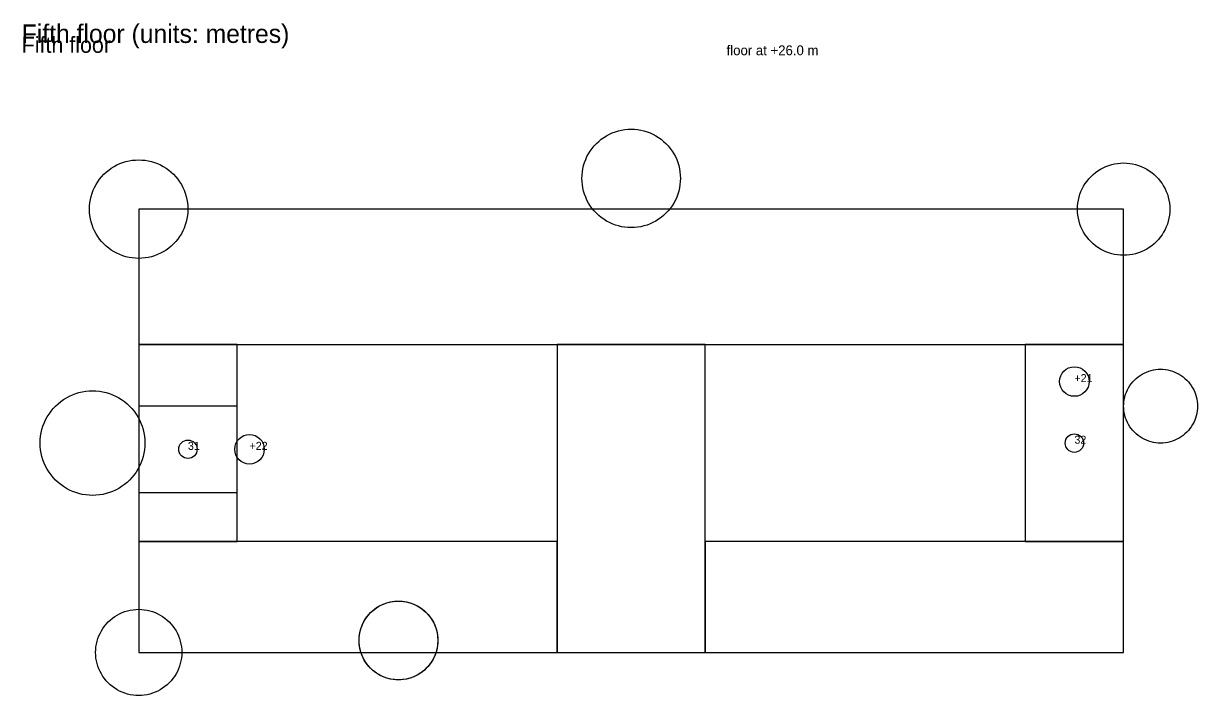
# Model space of a CAD drawing. Extents: x -19 to 408, y -570 to 102.
# Drawn here: x -18.7 to 172, y -427 to -317.8 of the extents above; entities that cross this region are included whole.
import ezdxf

# ---------------------------------------------------------------- set-up
doc = ezdxf.new("R2010")
doc.units = 0
for name, color, linetype in [('5-books', 5, 'CONTINUOUS'), ('5-text', 7, 'CONTINUOUS'), ('5-walls', 8, 'CONTINUOUS')]:
    doc.layers.add(name, color=color, linetype=linetype)

msp = doc.modelspace()

# ---------------------------------------------------------------- linework, layer by layer
at = {"layer": '5-books'}
for p, q in [((160, -370), (144, -370)), ((144, -370), (144, -402)), ((160, -402), (160, -370)), ((16, -380), (0, -380)), ((0, -380), (0, -394)), ((16, -394), (16, -380)), ((0, -394), (16, -394)), ((144, -402), (160, -402))]:
    msp.add_line(p, q, dxfattribs=at)
for radius in [6.4, 0]:
    msp.add_circle((42.19, -418.05), radius, dxfattribs=at)
at = {"layer": '5-walls'}
for p, q in [((76.462, -335.825), (76.939, -335.609)), ((76.939, -335.609), (77.428, -335.425)), ((77.428, -335.425), (77.929, -335.273)), ((77.929, -335.273), (78.439, -335.154)), ((78.439, -335.154), (78.956, -335.068)), ((78.956, -335.068), (79.477, -335.017)), ((79.477, -335.017), (80, -335)), ((80, -335), (80.523, -335.017)), ((80.523, -335.017), (81.044, -335.068)), ((81.044, -335.068), (81.561, -335.154)), ((81.561, -335.154), (82.071, -335.273)), ((82.071, -335.273), (82.572, -335.425)), ((82.572, -335.425), (83.061, -335.609)), ((83.061, -335.609), (83.538, -335.825)), ((73.985, -337.725), (74.343, -337.343)), ((74.343, -337.343), (74.725, -336.985)), ((74.725, -336.985), (75.13, -336.653)), ((75.13, -336.653), (75.555, -336.348)), ((75.555, -336.348), (76, -336.072)), ((76, -336.072), (76.462, -335.825)), ((83.538, -335.825), (84, -336.072)), ((84, -336.072), (84.445, -336.348)), ((84.445, -336.348), (84.87, -336.653)), ((84.87, -336.653), (85.275, -336.985)), ((85.275, -336.985), (85.657, -337.343)), ((85.657, -337.343), (86.015, -337.725)), ((72.609, -339.939), (72.825, -339.462)), ((72.825, -339.462), (73.072, -339)), ((73.072, -339), (73.348, -338.555)), ((73.348, -338.555), (73.653, -338.13)), ((73.653, -338.13), (73.985, -337.725)), ((86.015, -337.725), (86.347, -338.13)), ((86.347, -338.13), (86.652, -338.555)), ((86.652, -338.555), (86.928, -339)), ((86.928, -339), (87.175, -339.462)), ((87.175, -339.462), (87.391, -339.939)), ((-4.87, -341.653), (-4.445, -341.348)), ((-4.445, -341.348), (-4, -341.072)), ((-4, -341.072), (-3.538, -340.825)), ((-3.538, -340.825), (-3.061, -340.609)), ((-3.061, -340.609), (-2.572, -340.425)), ((-2.572, -340.425), (-2.071, -340.273)), ((-2.071, -340.273), (-1.561, -340.154)), ((-1.561, -340.154), (-1.044, -340.068)), ((-1.044, -340.068), (-0.523, -340.017)), ((-0.523, -340.017), (0, -340)), ((0, -340), (0.523, -340.017)), ((0.523, -340.017), (1.044, -340.068)), ((1.044, -340.068), (1.561, -340.154)), ((1.561, -340.154), (2.071, -340.273)), ((2.071, -340.273), (2.572, -340.425)), ((2.572, -340.425), (3.061, -340.609)), ((3.061, -340.609), (3.538, -340.825)), ((3.538, -340.825), (4, -341.072)), ((4, -341.072), (4.445, -341.348)), ((4.445, -341.348), (4.87, -341.653)), ((72.154, -341.439), (72.273, -340.929)), ((72.273, -340.929), (72.425, -340.428)), ((72.425, -340.428), (72.609, -339.939)), ((87.391, -339.939), (87.575, -340.428)), ((87.575, -340.428), (87.727, -340.929)), ((87.727, -340.929), (87.846, -341.439)), ((156.25, -341.505), (156.683, -341.273)), ((156.683, -341.273), (157.13, -341.071)), ((157.13, -341.071), (157.589, -340.898)), ((157.589, -340.898), (158.059, -340.756)), ((158.059, -340.756), (158.537, -340.644)), ((158.537, -340.644), (159.021, -340.564)), ((159.021, -340.564), (159.509, -340.516)), ((159.509, -340.516), (160, -340.5)), ((160, -340.5), (160.491, -340.516)), ((160.491, -340.516), (160.979, -340.564)), ((160.979, -340.564), (161.463, -340.644)), ((161.463, -340.644), (161.941, -340.756)), ((161.941, -340.756), (162.411, -340.898)), ((162.411, -340.898), (162.87, -341.071)), ((162.87, -341.071), (163.317, -341.273)), ((163.317, -341.273), (163.75, -341.505)), ((-6.652, -343.555), (-6.347, -343.13)), ((-6.347, -343.13), (-6.015, -342.725)), ((-6.015, -342.725), (-5.657, -342.343)), ((-5.657, -342.343), (-5.275, -341.985)), ((-5.275, -341.985), (-4.87, -341.653)), ((4.87, -341.653), (5.275, -341.985)), ((5.275, -341.985), (5.657, -342.343)), ((5.657, -342.343), (6.015, -342.725)), ((6.015, -342.725), (6.347, -343.13)), ((6.347, -343.13), (6.652, -343.555)), ((72, -343), (72.017, -342.477)), ((72.017, -343.523), (72, -343)), ((72.017, -342.477), (72.068, -341.956)), ((72.068, -341.956), (72.154, -341.439)), ((87.846, -341.439), (87.932, -341.956)), ((87.932, -341.956), (87.983, -342.477)), ((87.983, -342.477), (88, -343)), ((88, -343), (87.983, -343.523)), ((154.05, -343.434), (154.361, -343.055)), ((154.361, -343.055), (154.697, -342.697)), ((154.697, -342.697), (155.055, -342.361)), ((155.055, -342.361), (155.434, -342.05)), ((155.434, -342.05), (155.833, -341.764)), ((155.833, -341.764), (156.25, -341.505)), ((163.75, -341.505), (164.167, -341.764)), ((164.167, -341.764), (164.566, -342.05)), ((164.566, -342.05), (164.945, -342.361)), ((164.945, -342.361), (165.303, -342.697)), ((165.303, -342.697), (165.639, -343.055)), ((165.639, -343.055), (165.95, -343.434)), ((-7.575, -345.428), (-7.391, -344.939)), ((-7.391, -344.939), (-7.175, -344.462)), ((-7.175, -344.462), (-6.928, -344)), ((-6.928, -344), (-6.652, -343.555)), ((6.652, -343.555), (6.928, -344)), ((6.928, -344), (7.175, -344.462)), ((7.175, -344.462), (7.391, -344.939)), ((7.391, -344.939), (7.575, -345.428)), ((72.068, -344.044), (72.017, -343.523)), ((72.154, -344.561), (72.068, -344.044)), ((72.273, -345.071), (72.154, -344.561)), ((72.425, -345.572), (72.273, -345.071)), ((87.727, -345.071), (87.575, -345.572)), ((87.846, -344.561), (87.727, -345.071)), ((87.932, -344.044), (87.846, -344.561)), ((87.983, -343.523), (87.932, -344.044)), ((152.898, -345.589), (153.071, -345.13)), ((153.071, -345.13), (153.273, -344.683)), ((153.273, -344.683), (153.505, -344.25)), ((153.505, -344.25), (153.764, -343.833)), ((153.764, -343.833), (154.05, -343.434)), ((165.95, -343.434), (166.236, -343.833)), ((166.236, -343.833), (166.495, -344.25)), ((166.495, -344.25), (166.727, -344.683)), ((166.727, -344.683), (166.929, -345.13)), ((166.929, -345.13), (167.102, -345.589)), ((-7.983, -347.477), (-7.932, -346.956)), ((-7.932, -346.956), (-7.846, -346.439)), ((-7.846, -346.439), (-7.727, -345.929)), ((-7.727, -345.929), (-7.575, -345.428)), ((7.575, -345.428), (7.727, -345.929)), ((7.727, -345.929), (7.846, -346.439)), ((7.846, -346.439), (7.932, -346.956)), ((7.932, -346.956), (7.983, -347.477)), ((72.609, -346.061), (72.425, -345.572)), ((72.825, -346.538), (72.609, -346.061)), ((73.072, -347), (72.825, -346.538)), ((73.348, -347.445), (73.072, -347)), ((86.928, -347), (86.652, -347.445)), ((87.175, -346.538), (86.928, -347)), ((87.391, -346.061), (87.175, -346.538)), ((87.575, -345.572), (87.391, -346.061)), ((152.516, -347.509), (152.564, -347.021)), ((152.564, -347.021), (152.644, -346.537)), ((152.644, -346.537), (152.756, -346.059)), ((152.756, -346.059), (152.898, -345.589)), ((167.102, -345.589), (167.244, -346.059)), ((167.244, -346.059), (167.356, -346.537)), ((167.356, -346.537), (167.436, -347.021)), ((167.436, -347.021), (167.484, -347.509)), ((-8, -348), (-7.983, -347.477)), ((-7.983, -348.523), (-8, -348)), ((-7.932, -349.044), (-7.983, -348.523)), ((160, -348), (0, -348)), ((0, -348), (0, -370)), ((7.983, -348.523), (7.932, -349.044)), ((7.983, -347.477), (8, -348)), ((8, -348), (7.983, -348.523)), ((73.653, -347.87), (73.348, -347.445)), ((73.985, -348.275), (73.653, -347.87)), ((74.343, -348.657), (73.985, -348.275)), ((74.725, -349.015), (74.343, -348.657)), ((85.657, -348.657), (85.275, -349.015)), ((86.015, -348.275), (85.657, -348.657)), ((86.347, -347.87), (86.015, -348.275)), ((86.652, -347.445), (86.347, -347.87)), ((152.5, -348), (152.516, -347.509)), ((152.516, -348.491), (152.5, -348)), ((152.564, -348.979), (152.516, -348.491)), ((152.644, -349.463), (152.564, -348.979)), ((160, -370), (160, -348)), ((167.436, -348.979), (167.356, -349.463)), ((167.484, -348.491), (167.436, -348.979)), ((167.484, -347.509), (167.5, -348)), ((167.5, -348), (167.484, -348.491)), ((-7.846, -349.561), (-7.932, -349.044)), ((-7.727, -350.071), (-7.846, -349.561)), ((-7.575, -350.572), (-7.727, -350.071)), ((-7.391, -351.061), (-7.575, -350.572)), ((7.575, -350.572), (7.391, -351.061)), ((7.727, -350.071), (7.575, -350.572)), ((7.846, -349.561), (7.727, -350.071)), ((7.932, -349.044), (7.846, -349.561)), ((75.13, -349.347), (74.725, -349.015)), ((75.555, -349.652), (75.13, -349.347)), ((76, -349.928), (75.555, -349.652)), ((76.462, -350.175), (76, -349.928)), ((76.939, -350.391), (76.462, -350.175)), ((77.428, -350.575), (76.939, -350.391)), ((77.929, -350.727), (77.428, -350.575)), ((78.439, -350.846), (77.929, -350.727)), ((78.956, -350.932), (78.439, -350.846)), ((81.561, -350.846), (81.044, -350.932)), ((82.071, -350.727), (81.561, -350.846)), ((82.572, -350.575), (82.071, -350.727)), ((83.061, -350.391), (82.572, -350.575)), ((83.538, -350.175), (83.061, -350.391)), ((84, -349.928), (83.538, -350.175)), ((84.445, -349.652), (84, -349.928)), ((84.87, -349.347), (84.445, -349.652)), ((85.275, -349.015), (84.87, -349.347)), ((152.756, -349.941), (152.644, -349.463)), ((152.898, -350.411), (152.756, -349.941)), ((153.071, -350.87), (152.898, -350.411)), ((153.273, -351.317), (153.071, -350.87)), ((166.929, -350.87), (166.727, -351.317)), ((167.102, -350.411), (166.929, -350.87)), ((167.244, -349.941), (167.102, -350.411)), ((167.356, -349.463), (167.244, -349.941)), ((-7.175, -351.538), (-7.391, -351.061)), ((-6.928, -352), (-7.175, -351.538)), ((-6.652, -352.445), (-6.928, -352)), ((-6.347, -352.87), (-6.652, -352.445)), ((6.652, -352.445), (6.347, -352.87)), ((6.928, -352), (6.652, -352.445)), ((7.175, -351.538), (6.928, -352)), ((7.391, -351.061), (7.175, -351.538)), ((79.477, -350.983), (78.956, -350.932)), ((80, -351), (79.477, -350.983)), ((80.523, -350.983), (80, -351)), ((81.044, -350.932), (80.523, -350.983)), ((153.505, -351.75), (153.273, -351.317)), ((153.764, -352.167), (153.505, -351.75)), ((154.05, -352.566), (153.764, -352.167)), ((154.361, -352.945), (154.05, -352.566)), ((165.95, -352.566), (165.639, -352.945)), ((166.236, -352.167), (165.95, -352.566)), ((166.495, -351.75), (166.236, -352.167)), ((166.727, -351.317), (166.495, -351.75)), ((-6.015, -353.275), (-6.347, -352.87)), ((-5.657, -353.657), (-6.015, -353.275)), ((-5.275, -354.015), (-5.657, -353.657)), ((-4.87, -354.347), (-5.275, -354.015)), ((-4.445, -354.652), (-4.87, -354.347)), ((-4, -354.928), (-4.445, -354.652)), ((4.445, -354.652), (4, -354.928)), ((4.87, -354.347), (4.445, -354.652)), ((5.275, -354.015), (4.87, -354.347)), ((5.657, -353.657), (5.275, -354.015)), ((6.015, -353.275), (5.657, -353.657)), ((6.347, -352.87), (6.015, -353.275)), ((154.697, -353.303), (154.361, -352.945)), ((155.055, -353.639), (154.697, -353.303)), ((155.434, -353.95), (155.055, -353.639)), ((155.833, -354.236), (155.434, -353.95)), ((156.25, -354.495), (155.833, -354.236)), ((156.683, -354.727), (156.25, -354.495)), ((157.13, -354.929), (156.683, -354.727)), ((163.317, -354.727), (162.87, -354.929)), ((163.75, -354.495), (163.317, -354.727)), ((164.167, -354.236), (163.75, -354.495)), ((164.566, -353.95), (164.167, -354.236)), ((164.945, -353.639), (164.566, -353.95)), ((165.303, -353.303), (164.945, -353.639)), ((165.639, -352.945), (165.303, -353.303)), ((-3.538, -355.175), (-4, -354.928)), ((-3.061, -355.391), (-3.538, -355.175)), ((-2.572, -355.575), (-3.061, -355.391)), ((-2.071, -355.727), (-2.572, -355.575)), ((-1.561, -355.846), (-2.071, -355.727)), ((-1.044, -355.932), (-1.561, -355.846)), ((-0.523, -355.983), (-1.044, -355.932)), ((0, -356), (-0.523, -355.983)), ((0.523, -355.983), (0, -356)), ((1.044, -355.932), (0.523, -355.983)), ((1.561, -355.846), (1.044, -355.932)), ((2.071, -355.727), (1.561, -355.846)), ((2.572, -355.575), (2.071, -355.727)), ((3.061, -355.391), (2.572, -355.575)), ((3.538, -355.175), (3.061, -355.391)), ((4, -354.928), (3.538, -355.175)), ((157.589, -355.102), (157.13, -354.929)), ((158.059, -355.244), (157.589, -355.102)), ((158.537, -355.356), (158.059, -355.244)), ((159.021, -355.436), (158.537, -355.356)), ((159.509, -355.484), (159.021, -355.436)), ((160, -355.5), (159.509, -355.484)), ((160.491, -355.484), (160, -355.5)), ((160.979, -355.436), (160.491, -355.484)), ((161.463, -355.356), (160.979, -355.436)), ((161.941, -355.244), (161.463, -355.356)), ((162.411, -355.102), (161.941, -355.244)), ((162.87, -354.929), (162.411, -355.102)), ((0, -370), (160, -370)), ((16, -370), (0, -370)), ((0, -370), (0, -402)), ((16, -402), (16, -370)), ((92, -370), (68, -370)), ((68, -370), (68, -420)), ((92, -420), (92, -370)), ((160, -370), (144, -370)), ((144, -370), (144, -402)), ((160, -402), (160, -370)), ((161.757, -375.757), (162.044, -375.489)), ((162.044, -375.489), (162.347, -375.24)), ((162.347, -375.24), (162.667, -375.011)), ((162.667, -375.011), (163, -374.804)), ((163, -374.804), (163.346, -374.619)), ((163.346, -374.619), (163.704, -374.457)), ((163.704, -374.457), (164.071, -374.318)), ((164.071, -374.318), (164.447, -374.204)), ((164.447, -374.204), (164.829, -374.115)), ((164.829, -374.115), (165.217, -374.051)), ((165.217, -374.051), (165.608, -374.013)), ((165.608, -374.013), (166, -374)), ((166, -374), (166.392, -374.013)), ((166.392, -374.013), (166.783, -374.051)), ((166.783, -374.051), (167.171, -374.115)), ((167.171, -374.115), (167.553, -374.204)), ((167.553, -374.204), (167.929, -374.318)), ((167.929, -374.318), (168.296, -374.457)), ((168.296, -374.457), (168.654, -374.619)), ((168.654, -374.619), (169, -374.804)), ((169, -374.804), (169.333, -375.011)), ((169.333, -375.011), (169.653, -375.24)), ((169.653, -375.24), (169.956, -375.489)), ((169.956, -375.489), (170.243, -375.757)), ((-9.158, -377.663), (-8.609, -377.573)), ((-8.609, -377.573), (-8.056, -377.518)), ((-8.056, -377.518), (-7.5, -377.5)), ((-7.5, -377.5), (-6.944, -377.518)), ((-6.944, -377.518), (-6.391, -377.573)), ((-6.391, -377.573), (-5.842, -377.663)), ((160.457, -377.704), (160.619, -377.346)), ((160.619, -377.346), (160.804, -377)), ((160.804, -377), (161.011, -376.667)), ((161.011, -376.667), (161.24, -376.347)), ((161.24, -376.347), (161.489, -376.044)), ((161.489, -376.044), (161.757, -375.757)), ((170.243, -375.757), (170.511, -376.044)), ((170.511, -376.044), (170.76, -376.347)), ((170.76, -376.347), (170.989, -376.667)), ((170.989, -376.667), (171.196, -377)), ((171.196, -377), (171.381, -377.346)), ((171.381, -377.346), (171.543, -377.704)), ((-13.104, -379.609), (-12.674, -379.256)), ((-12.674, -379.256), (-12.222, -378.933)), ((-12.222, -378.933), (-11.75, -378.639)), ((-11.75, -378.639), (-11.259, -378.377)), ((-11.259, -378.377), (-10.753, -378.147)), ((-10.753, -378.147), (-10.232, -377.951)), ((-10.232, -377.951), (-9.7, -377.79)), ((-9.7, -377.79), (-9.158, -377.663)), ((-5.842, -377.663), (-5.3, -377.79)), ((-5.3, -377.79), (-4.768, -377.951)), ((-4.768, -377.951), (-4.247, -378.147)), ((-4.247, -378.147), (-3.741, -378.377)), ((-3.741, -378.377), (-3.25, -378.639)), ((-3.25, -378.639), (-2.778, -378.933)), ((-2.778, -378.933), (-2.326, -379.256)), ((-2.326, -379.256), (-1.896, -379.609)), ((160.013, -379.608), (160.051, -379.217)), ((160.051, -379.217), (160.115, -378.829)), ((160.115, -378.829), (160.204, -378.447)), ((160.204, -378.447), (160.318, -378.071)), ((160.318, -378.071), (160.457, -377.704)), ((171.543, -377.704), (171.682, -378.071)), ((171.682, -378.071), (171.796, -378.447)), ((171.796, -378.447), (171.885, -378.829)), ((171.885, -378.829), (171.949, -379.217)), ((171.949, -379.217), (171.987, -379.608)), ((-14.861, -381.75), (-14.567, -381.278)), ((-14.567, -381.278), (-14.244, -380.826)), ((-14.244, -380.826), (-13.891, -380.396)), ((-13.891, -380.396), (-13.51, -379.99)), ((-13.51, -379.99), (-13.104, -379.609)), ((-1.896, -379.609), (-1.49, -379.99)), ((-1.49, -379.99), (-1.109, -380.396)), ((-1.109, -380.396), (-0.756, -380.826)), ((-0.756, -380.826), (-0.433, -381.278)), ((-0.433, -381.278), (-0.139, -381.75)), ((160, -380), (160.013, -379.608)), ((160.013, -380.392), (160, -380)), ((160.051, -380.783), (160.013, -380.392)), ((160.115, -381.171), (160.051, -380.783)), ((160.204, -381.553), (160.115, -381.171)), ((171.885, -381.171), (171.796, -381.553)), ((171.949, -380.783), (171.885, -381.171)), ((171.987, -380.392), (171.949, -380.783)), ((171.987, -379.608), (172, -380)), ((172, -380), (171.987, -380.392)), ((-15.71, -383.8), (-15.549, -383.268)), ((-15.549, -383.268), (-15.353, -382.747)), ((-15.353, -382.747), (-15.123, -382.241)), ((-15.123, -382.241), (-14.861, -381.75)), ((-0.139, -381.75), (0.123, -382.241)), ((0.123, -382.241), (0.353, -382.747)), ((0.353, -382.747), (0.549, -383.268)), ((0.549, -383.268), (0.71, -383.8)), ((160.318, -381.929), (160.204, -381.553)), ((160.457, -382.296), (160.318, -381.929)), ((160.619, -382.654), (160.457, -382.296)), ((160.804, -383), (160.619, -382.654)), ((161.011, -383.333), (160.804, -383)), ((161.24, -383.653), (161.011, -383.333)), ((170.989, -383.333), (170.76, -383.653)), ((171.196, -383), (170.989, -383.333)), ((171.381, -382.654), (171.196, -383)), ((171.543, -382.296), (171.381, -382.654)), ((171.682, -381.929), (171.543, -382.296)), ((171.796, -381.553), (171.682, -381.929)), ((-15.982, -385.444), (-15.927, -384.891)), ((-15.927, -384.891), (-15.837, -384.342)), ((-15.837, -384.342), (-15.71, -383.8)), ((0.71, -383.8), (0.837, -384.342)), ((0.837, -384.342), (0.927, -384.891)), ((0.927, -384.891), (0.982, -385.444)), ((161.489, -383.956), (161.24, -383.653)), ((161.757, -384.243), (161.489, -383.956)), ((162.044, -384.511), (161.757, -384.243)), ((162.347, -384.76), (162.044, -384.511)), ((162.667, -384.989), (162.347, -384.76)), ((163, -385.196), (162.667, -384.989)), ((163.346, -385.381), (163, -385.196)), ((169, -385.196), (168.654, -385.381)), ((169.333, -384.989), (169, -385.196)), ((169.653, -384.76), (169.333, -384.989)), ((169.956, -384.511), (169.653, -384.76)), ((170.243, -384.243), (169.956, -384.511)), ((170.511, -383.956), (170.243, -384.243)), ((170.76, -383.653), (170.511, -383.956)), ((-16, -386), (-15.982, -385.444)), ((-15.982, -386.556), (-16, -386)), ((-15.927, -387.109), (-15.982, -386.556)), ((-15.837, -387.658), (-15.927, -387.109)), ((0.927, -387.109), (0.837, -387.658)), ((0.982, -386.556), (0.927, -387.109)), ((0.982, -385.444), (1, -386)), ((1, -386), (0.982, -386.556)), ((163.704, -385.543), (163.346, -385.381)), ((164.071, -385.682), (163.704, -385.543)), ((164.447, -385.796), (164.071, -385.682)), ((164.829, -385.885), (164.447, -385.796)), ((165.217, -385.949), (164.829, -385.885)), ((165.608, -385.987), (165.217, -385.949)), ((166, -386), (165.608, -385.987)), ((166.392, -385.987), (166, -386)), ((166.783, -385.949), (166.392, -385.987)), ((167.171, -385.885), (166.783, -385.949)), ((167.553, -385.796), (167.171, -385.885)), ((167.929, -385.682), (167.553, -385.796)), ((168.296, -385.543), (167.929, -385.682)), ((168.654, -385.381), (168.296, -385.543)), ((-15.71, -388.2), (-15.837, -387.658)), ((-15.549, -388.732), (-15.71, -388.2)), ((-15.353, -389.253), (-15.549, -388.732)), ((0.549, -388.732), (0.353, -389.253)), ((0.71, -388.2), (0.549, -388.732)), ((0.837, -387.658), (0.71, -388.2)), ((-15.123, -389.759), (-15.353, -389.253)), ((-14.861, -390.25), (-15.123, -389.759)), ((-14.567, -390.722), (-14.861, -390.25)), ((-14.244, -391.174), (-14.567, -390.722)), ((-0.433, -390.722), (-0.756, -391.174)), ((-0.139, -390.25), (-0.433, -390.722)), ((0.123, -389.759), (-0.139, -390.25)), ((0.353, -389.253), (0.123, -389.759)), ((-13.891, -391.604), (-14.244, -391.174)), ((-13.51, -392.01), (-13.891, -391.604)), ((-13.104, -392.391), (-13.51, -392.01)), ((-12.674, -392.744), (-13.104, -392.391)), ((-12.222, -393.067), (-12.674, -392.744)), ((-2.326, -392.744), (-2.778, -393.067)), ((-1.896, -392.391), (-2.326, -392.744)), ((-1.49, -392.01), (-1.896, -392.391)), ((-1.109, -391.604), (-1.49, -392.01)), ((-0.756, -391.174), (-1.109, -391.604)), ((-11.75, -393.361), (-12.222, -393.067)), ((-11.259, -393.623), (-11.75, -393.361)), ((-10.753, -393.853), (-11.259, -393.623)), ((-10.232, -394.049), (-10.753, -393.853)), ((-9.7, -394.21), (-10.232, -394.049)), ((-9.158, -394.337), (-9.7, -394.21)), ((-8.609, -394.427), (-9.158, -394.337)), ((-8.056, -394.482), (-8.609, -394.427)), ((-7.5, -394.5), (-8.056, -394.482)), ((-6.944, -394.482), (-7.5, -394.5)), ((-6.391, -394.427), (-6.944, -394.482)), ((-5.842, -394.337), (-6.391, -394.427)), ((-5.3, -394.21), (-5.842, -394.337)), ((-4.768, -394.049), (-5.3, -394.21)), ((-4.247, -393.853), (-4.768, -394.049)), ((-3.741, -393.623), (-4.247, -393.853)), ((-3.25, -393.361), (-3.741, -393.623)), ((-2.778, -393.067), (-3.25, -393.361)), ((68, -402), (0, -402)), ((0, -402), (0, -420)), ((0, -402), (16, -402)), ((68, -420), (68, -402)), ((160, -402), (92, -402)), ((92, -402), (92, -420)), ((144, -402), (160, -402)), ((160, -420), (160, -402)), ((40.133, -411.99), (40.534, -411.868)), ((40.534, -411.868), (40.941, -411.773)), ((40.941, -411.773), (41.355, -411.705)), ((41.355, -411.705), (41.771, -411.664)), ((41.771, -411.664), (42.19, -411.65)), ((42.19, -411.65), (42.609, -411.664)), ((42.609, -411.664), (43.025, -411.705)), ((43.025, -411.705), (43.439, -411.773)), ((43.439, -411.773), (43.846, -411.868)), ((43.846, -411.868), (44.247, -411.99)), ((-3.5, -413.938), (-3.096, -413.722)), ((-3.096, -413.722), (-2.679, -413.533)), ((-2.679, -413.533), (-2.25, -413.371)), ((-2.25, -413.371), (-1.812, -413.239)), ((-1.812, -413.239), (-1.366, -413.135)), ((-1.366, -413.135), (-0.914, -413.06)), ((-0.914, -413.06), (-0.458, -413.015)), ((-0.458, -413.015), (0, -413)), ((0, -413), (0.458, -413.015)), ((0.458, -413.015), (0.914, -413.06)), ((0.914, -413.06), (1.366, -413.135)), ((1.366, -413.135), (1.812, -413.239)), ((1.812, -413.239), (2.25, -413.371)), ((2.25, -413.371), (2.679, -413.533)), ((2.679, -413.533), (3.096, -413.722)), ((3.096, -413.722), (3.5, -413.938)), ((37.113, -414.154), (37.378, -413.83)), ((37.378, -413.83), (37.665, -413.525)), ((37.665, -413.525), (37.97, -413.238)), ((37.97, -413.238), (38.294, -412.973)), ((38.294, -412.973), (38.634, -412.729)), ((38.634, -412.729), (38.99, -412.507)), ((38.99, -412.507), (39.359, -412.31)), ((39.359, -412.31), (39.741, -412.137)), ((39.741, -412.137), (40.133, -411.99)), ((44.247, -411.99), (44.639, -412.137)), ((44.639, -412.137), (45.021, -412.31)), ((45.021, -412.31), (45.39, -412.507)), ((45.39, -412.507), (45.746, -412.729)), ((45.746, -412.729), (46.086, -412.973)), ((46.086, -412.973), (46.41, -413.238)), ((46.41, -413.238), (46.715, -413.525)), ((46.715, -413.525), (47.002, -413.83)), ((47.002, -413.83), (47.267, -414.154)), ((-5.82, -416.111), (-5.553, -415.739)), ((-5.553, -415.739), (-5.263, -415.385)), ((-5.263, -415.385), (-4.95, -415.05)), ((-4.95, -415.05), (-4.615, -414.737)), ((-4.615, -414.737), (-4.261, -414.447)), ((-4.261, -414.447), (-3.889, -414.18)), ((-3.889, -414.18), (-3.5, -413.938)), ((3.5, -413.938), (3.889, -414.18)), ((3.889, -414.18), (4.261, -414.447)), ((4.261, -414.447), (4.615, -414.737)), ((4.615, -414.737), (4.95, -415.05)), ((4.95, -415.05), (5.263, -415.385)), ((5.263, -415.385), (5.553, -415.739)), ((5.553, -415.739), (5.82, -416.111)), ((36.13, -415.993), (36.277, -415.601)), ((36.277, -415.601), (36.45, -415.219)), ((36.45, -415.219), (36.647, -414.85)), ((36.647, -414.85), (36.869, -414.494)), ((36.869, -414.494), (37.113, -414.154)), ((47.267, -414.154), (47.511, -414.494)), ((47.511, -414.494), (47.733, -414.85)), ((47.733, -414.85), (47.93, -415.219)), ((47.93, -415.219), (48.103, -415.601)), ((48.103, -415.601), (48.25, -415.993)), ((-6.629, -417.75), (-6.467, -417.321)), ((-6.467, -417.321), (-6.278, -416.904)), ((-6.278, -416.904), (-6.062, -416.5)), ((-6.062, -416.5), (-5.82, -416.111)), ((5.82, -416.111), (6.062, -416.5)), ((6.062, -416.5), (6.278, -416.904)), ((6.278, -416.904), (6.467, -417.321)), ((6.467, -417.321), (6.629, -417.75)), ((35.79, -418.05), (35.804, -417.631)), ((35.804, -417.631), (35.845, -417.215)), ((35.845, -417.215), (35.913, -416.801)), ((35.913, -416.801), (36.008, -416.394)), ((36.008, -416.394), (36.13, -415.993)), ((48.25, -415.993), (48.372, -416.394)), ((48.372, -416.394), (48.467, -416.801)), ((48.467, -416.801), (48.535, -417.215)), ((48.535, -417.215), (48.576, -417.631)), ((48.576, -417.631), (48.59, -418.05)), ((-7, -420), (-6.985, -419.542)), ((-6.985, -419.542), (-6.94, -419.086)), ((-6.94, -419.086), (-6.865, -418.634)), ((-6.865, -418.634), (-6.761, -418.188)), ((-6.761, -418.188), (-6.629, -417.75)), ((6.629, -417.75), (6.761, -418.188)), ((6.761, -418.188), (6.865, -418.634)), ((6.865, -418.634), (6.94, -419.086)), ((6.94, -419.086), (6.985, -419.542)), ((6.985, -419.542), (7, -420)), ((35.804, -418.469), (35.79, -418.05)), ((35.845, -418.885), (35.804, -418.469)), ((35.913, -419.299), (35.845, -418.885)), ((36.008, -419.706), (35.913, -419.299)), ((48.467, -419.299), (48.372, -419.706)), ((48.535, -418.885), (48.467, -419.299)), ((48.576, -418.469), (48.535, -418.885)), ((48.59, -418.05), (48.576, -418.469)), ((-6.985, -420.458), (-7, -420)), ((-6.94, -420.914), (-6.985, -420.458)), ((-6.865, -421.366), (-6.94, -420.914)), ((-6.761, -421.812), (-6.865, -421.366)), ((0, -420), (68, -420)), ((6.865, -421.366), (6.761, -421.812)), ((6.94, -420.914), (6.865, -421.366)), ((6.985, -420.458), (6.94, -420.914)), ((7, -420), (6.985, -420.458)), ((36.13, -420.107), (36.008, -419.706)), ((36.277, -420.499), (36.13, -420.107)), ((36.45, -420.881), (36.277, -420.499)), ((36.647, -421.25), (36.45, -420.881)), ((36.869, -421.606), (36.647, -421.25)), ((47.733, -421.25), (47.511, -421.606)), ((47.93, -420.881), (47.733, -421.25)), ((48.103, -420.499), (47.93, -420.881)), ((48.25, -420.107), (48.103, -420.499)), ((48.372, -419.706), (48.25, -420.107)), ((68, -420), (92, -420)), ((92, -420), (160, -420)), ((-6.629, -422.25), (-6.761, -421.812)), ((-6.467, -422.679), (-6.629, -422.25)), ((-6.278, -423.096), (-6.467, -422.679)), ((-6.062, -423.5), (-6.278, -423.096)), ((6.278, -423.096), (6.062, -423.5)), ((6.467, -422.679), (6.278, -423.096)), ((6.629, -422.25), (6.467, -422.679)), ((6.761, -421.812), (6.629, -422.25)), ((37.113, -421.946), (36.869, -421.606)), ((37.378, -422.27), (37.113, -421.946)), ((37.665, -422.575), (37.378, -422.27)), ((37.97, -422.862), (37.665, -422.575)), ((38.294, -423.127), (37.97, -422.862)), ((38.634, -423.371), (38.294, -423.127)), ((38.99, -423.593), (38.634, -423.371)), ((45.746, -423.371), (45.39, -423.593)), ((46.086, -423.127), (45.746, -423.371)), ((46.41, -422.862), (46.086, -423.127)), ((46.715, -422.575), (46.41, -422.862)), ((47.002, -422.27), (46.715, -422.575)), ((47.267, -421.946), (47.002, -422.27)), ((47.511, -421.606), (47.267, -421.946)), ((-5.82, -423.889), (-6.062, -423.5)), ((-5.553, -424.261), (-5.82, -423.889)), ((-5.263, -424.615), (-5.553, -424.261)), ((-4.95, -424.95), (-5.263, -424.615)), ((-4.615, -425.263), (-4.95, -424.95)), ((-4.261, -425.553), (-4.615, -425.263)), ((4.615, -425.263), (4.261, -425.553)), ((4.95, -424.95), (4.615, -425.263)), ((5.263, -424.615), (4.95, -424.95)), ((5.553, -424.261), (5.263, -424.615)), ((5.82, -423.889), (5.553, -424.261)), ((6.062, -423.5), (5.82, -423.889)), ((39.359, -423.79), (38.99, -423.593)), ((39.741, -423.963), (39.359, -423.79)), ((40.133, -424.11), (39.741, -423.963)), ((40.534, -424.232), (40.133, -424.11)), ((40.941, -424.327), (40.534, -424.232)), ((41.355, -424.395), (40.941, -424.327)), ((41.771, -424.436), (41.355, -424.395)), ((42.19, -424.45), (41.771, -424.436)), ((42.609, -424.436), (42.19, -424.45)), ((43.025, -424.395), (42.609, -424.436)), ((43.439, -424.327), (43.025, -424.395)), ((43.846, -424.232), (43.439, -424.327)), ((44.247, -424.11), (43.846, -424.232)), ((44.639, -423.963), (44.247, -424.11)), ((45.021, -423.79), (44.639, -423.963)), ((45.39, -423.593), (45.021, -423.79)), ((-3.889, -425.82), (-4.261, -425.553)), ((-3.5, -426.062), (-3.889, -425.82)), ((-3.096, -426.278), (-3.5, -426.062)), ((-2.679, -426.467), (-3.096, -426.278)), ((-2.25, -426.629), (-2.679, -426.467)), ((-1.812, -426.761), (-2.25, -426.629)), ((-1.366, -426.865), (-1.812, -426.761)), ((-0.914, -426.94), (-1.366, -426.865)), ((-0.458, -426.985), (-0.914, -426.94)), ((0, -427), (-0.458, -426.985)), ((0.458, -426.985), (0, -427)), ((0.914, -426.94), (0.458, -426.985)), ((1.366, -426.865), (0.914, -426.94)), ((1.812, -426.761), (1.366, -426.865)), ((2.25, -426.629), (1.812, -426.761)), ((2.679, -426.467), (2.25, -426.629)), ((3.096, -426.278), (2.679, -426.467)), ((3.5, -426.062), (3.096, -426.278)), ((3.889, -425.82), (3.5, -426.062)), ((4.261, -425.553), (3.889, -425.82))]:
    msp.add_line(p, q, dxfattribs=at)
for centre, radius in [((152, -376), 2.4), ((18, -387), 2.4), ((152, -386), 1.5), ((8, -387), 1.5)]:
    msp.add_circle(centre, radius, dxfattribs=at)

# ---------------------------------------------------------------- texts
at = {"layer": '5-text'}
for s, height, p in [('Fifth floor (units: metres)', 3, (-19, -321)), ('Fifth floor', 2.6, (-19, -322.6)), ('floor at +26.0 m', 1.6, (95.5, -323)), ('+21', 1.3, (152, -376.1)), ('32', 1.3, (152, -386.1)), ('31', 1.3, (8, -387.1)), ('+22', 1.3, (18, -387.1))]:
    msp.add_text(s, height=height, dxfattribs=at).set_placement(p)

doc.saveas('drawing.dxf')
